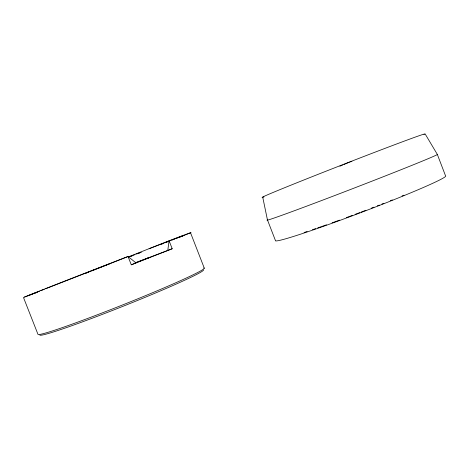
<?xml version="1.0" encoding="UTF-8"?>
<svg xmlns="http://www.w3.org/2000/svg" width="469" height="469" viewBox="0 0 469 469"><rect width="100%" height="100%" fill="white"/><g stroke="black" fill="none" stroke-linecap="round" stroke-linejoin="round"><path stroke-width="0.7" d="M135.095 262.845L167.773 250.475L169.086 240.755L171.079 239.999A89.585 0.434 -21.2 0 1 188.333 233.726M339.89 166.196L342.581 165.059M343.929 164.49L349.311 162.221M39.566 291.167L28.152 295.716L34.899 293.125M40.909 290.633L44.268 289.291M45.61 288.757L110.561 263.42M84.783 273.685L86.806 272.882M86.906 272.817L88.934 272.014M91.637 270.941L95.014 269.593M96.368 269.059L128.037 256.502L136.045 262.939L131.285 264.809L128.037 256.502L120.134 259.545A89.585 0.434 -21.2 0 0 24.095 297.217M128.295 256.918L169.086 240.755L172.193 248.74L131.285 264.809M161.453 244.238L163.482 243.434M166.184 242.367L168.213 241.564M172.27 239.964L174.298 239.161M177.001 238.094L183.76 235.42L149.107 248.711M167.773 250.475L172.193 248.74M135.377 262.962L148.931 257.639L146.961 258.384M129.632 256.69L135.066 254.603M136.426 254.081L141.181 252.252A89.585 0.434 -21.2 0 1 137.78 253.612M349.98 161.934L351.908 161.395M425.102 133.87L437.343 154.436L445.544 175.857A91.115 4.074 -20.8 0 1 361.939 212.176A91.115 4.074 -20.8 0 1 275.403 240.445L267.43 219.844L262.751 197.267M23.45 297.405L37.954 334.291A89.515 3.987 -21.7 0 0 127.439 303.003A89.515 3.987 -21.7 0 0 203.716 267.992M190.525 232.759L204.343 268.291M187.829 233.931A89.585 0.434 -21.2 0 1 186.017 234.664M185.319 234.946A89.585 0.434 -21.2 0 1 181.151 236.611M180.553 236.851A89.585 0.434 -21.2 0 1 178.666 237.601M132.534 255.652A89.585 0.434 -21.2 0 1 130.534 256.426M37.274 292.316A89.585 0.434 -21.2 0 1 34.219 293.471M28.802 295.505A89.585 0.434 -21.2 0 1 26.751 296.261M26.176 296.472A89.585 0.434 -21.2 0 1 24.482 297.082M203.587 270.003A88.137 4.074 -21.7 0 1 122.679 306.427A88.137 4.074 -21.7 0 1 39.789 335.03M404.002 195.18A84.52 3.775 -20.8 0 1 402.074 195.972M392.354 199.917A84.52 3.775 -20.8 0 1 390.366 200.714M383.871 203.294A84.52 3.775 -20.8 0 1 381.918 204.062M379.292 205.094A84.52 3.775 -20.8 0 1 377.311 205.868M373.981 207.163A84.52 3.775 -20.8 0 1 371.296 208.201M365.896 210.276A84.52 3.775 -20.8 0 1 361.153 212.088M359.793 212.598A84.52 3.775 -20.8 0 1 355.051 214.386M352.36 215.394A84.52 3.775 -20.8 0 1 346.327 217.634M339.556 220.125A84.52 3.775 -20.8 0 1 332.099 222.822M326.524 224.815A84.52 3.775 -20.8 0 1 321.834 226.468M321.13 226.715A84.52 3.775 -20.8 0 1 317.689 227.911M315.678 228.602A84.52 3.775 -20.8 0 1 312.436 229.71M307.166 231.487A84.52 3.775 -20.8 0 1 304.094 232.501M437.343 154.436A91.156 1.436 -21.1 0 1 352.858 188.579A91.156 1.436 -21.1 0 1 267.43 219.844M263.959 196.962A87.24 1.225 -21.3 0 1 343.578 164.332A87.24 1.225 -21.3 0 1 423.958 134.492"/></g></svg>
